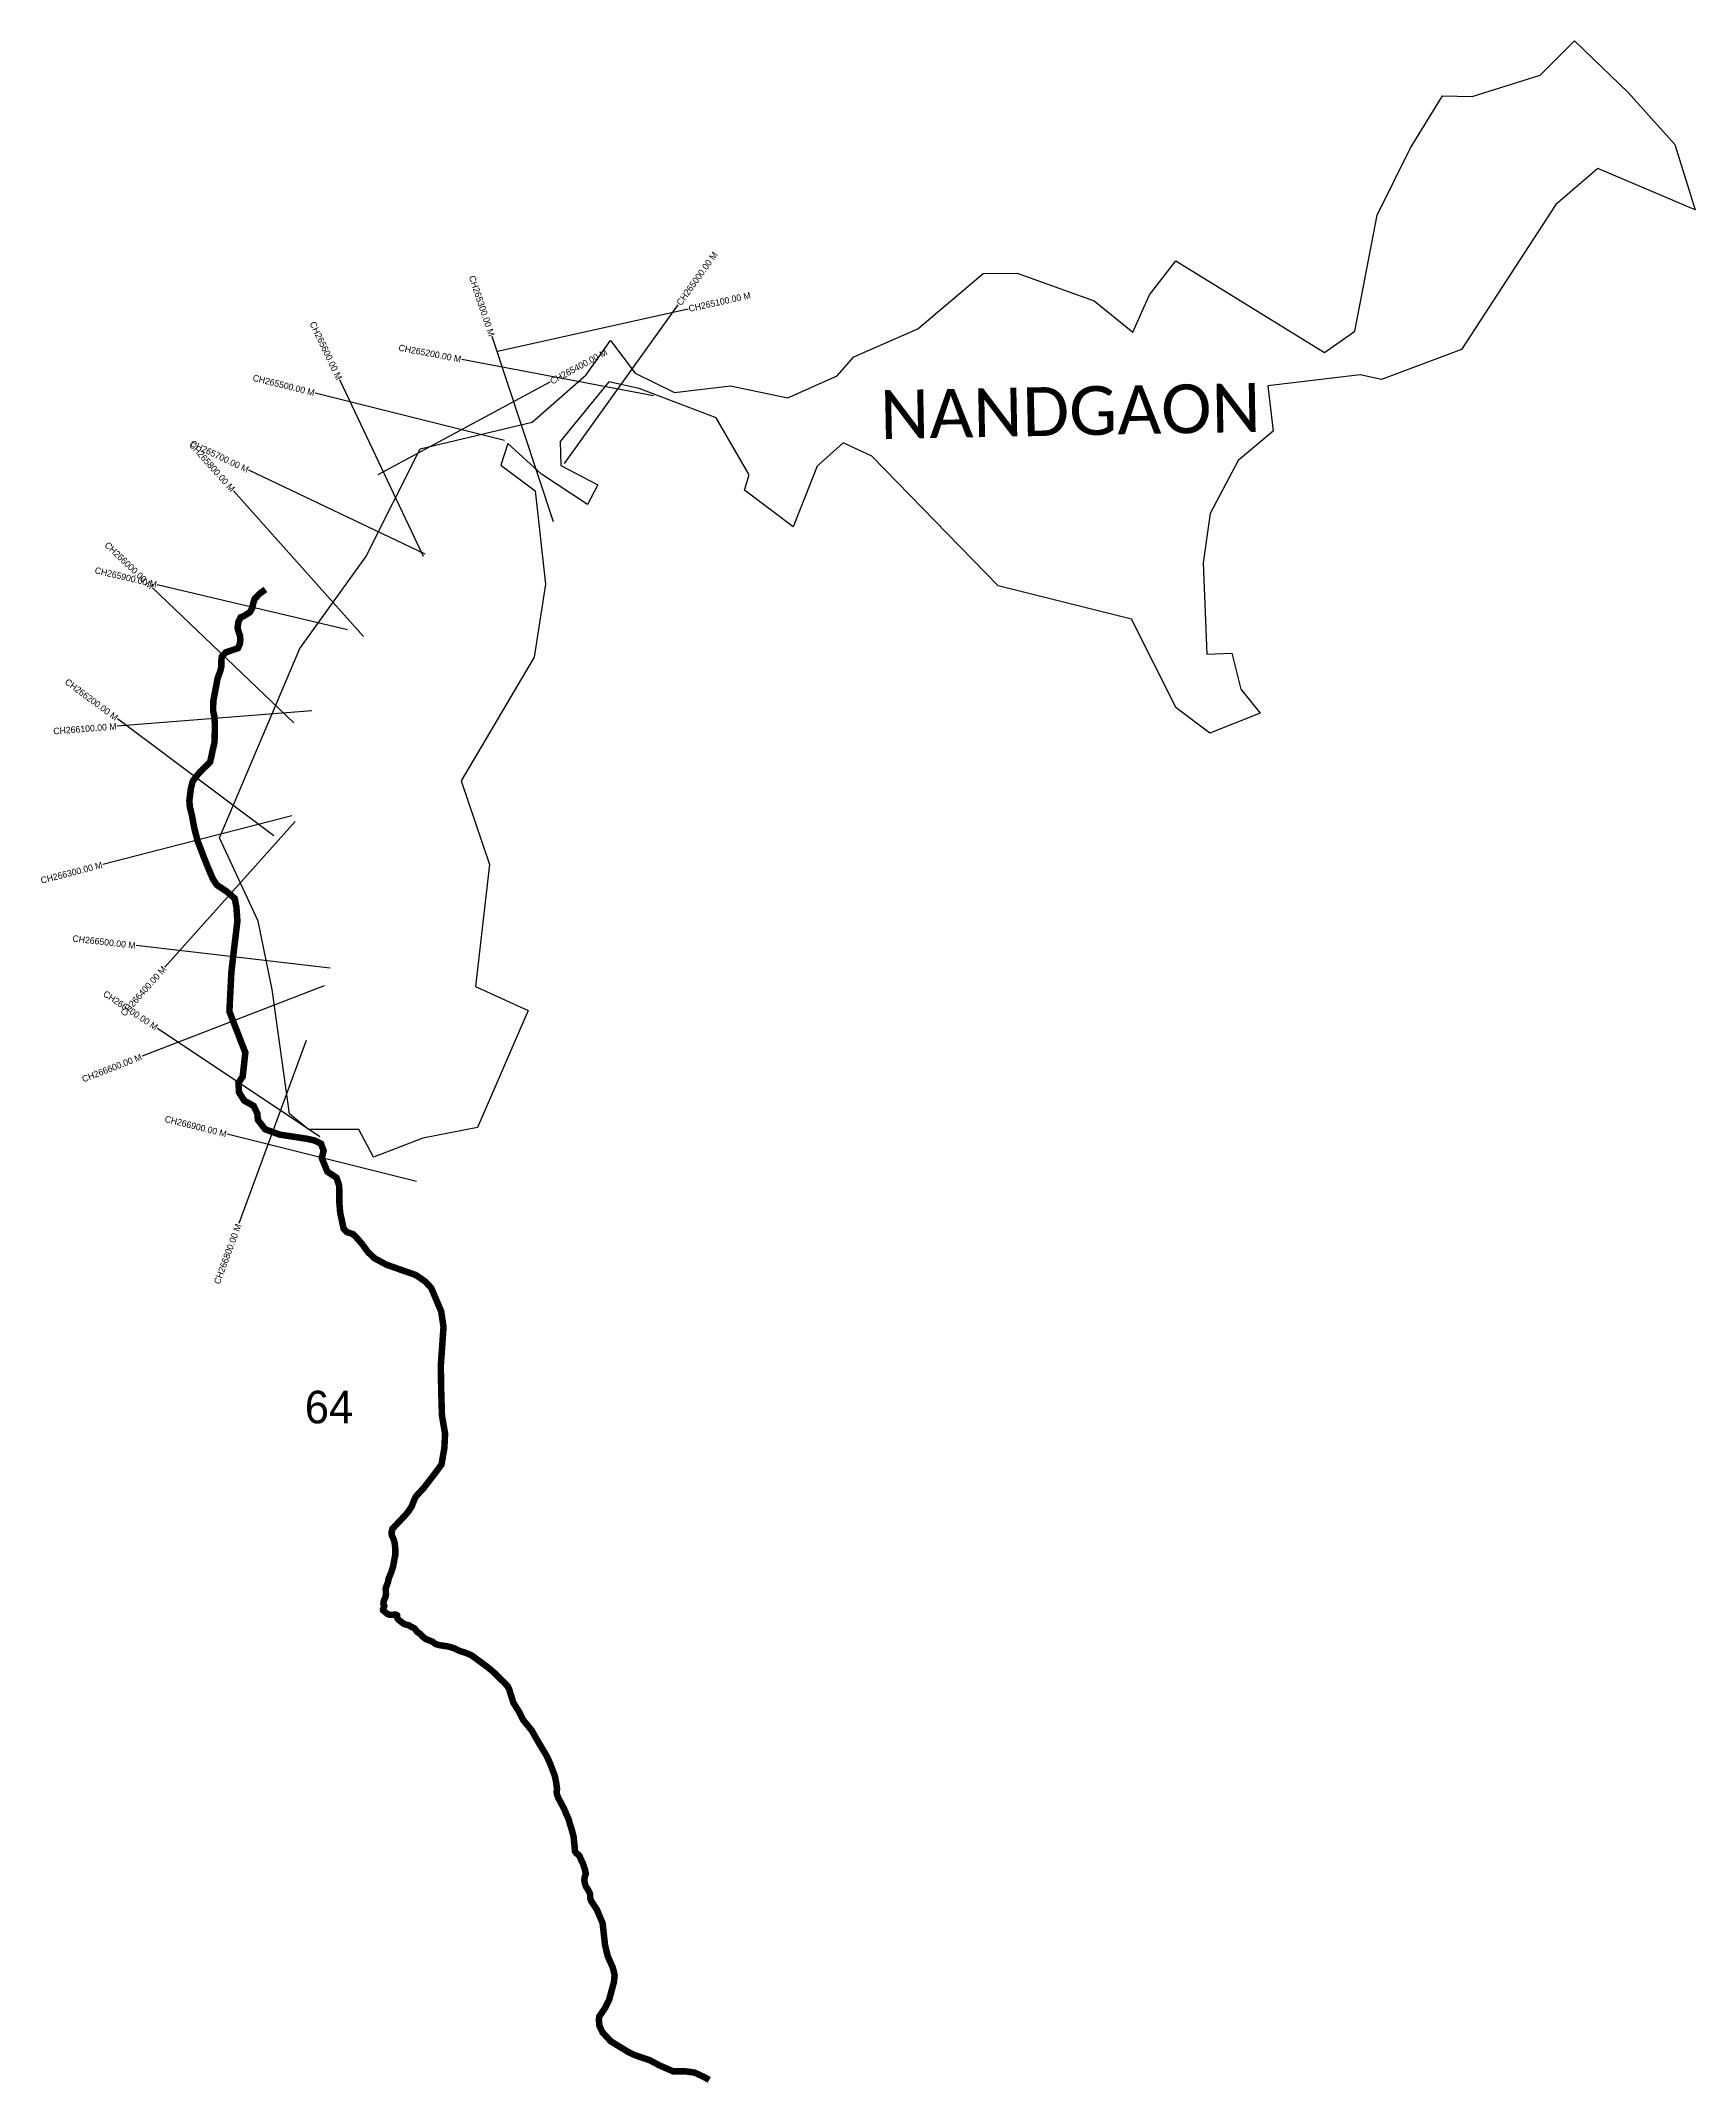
# Model space of a CAD drawing. Header units: metres. Extents: x 279107 to 281648, y 2029966 to 2033104.
import ezdxf
from ezdxf.enums import TextEntityAlignment as Align

# ---------------------------------------------------------------- set-up
doc = ezdxf.new("R2010")
doc.units = ezdxf.units.M
for name, color, linetype in [('CS', 134, 'Continuous'), ('CSMark', 6, 'Continuous'), ('UNPROTECTED', 10, 'Continuous'), ('village', 3, 'Continuous'), ('VILLAGE NAME', 250, 'Continuous')]:
    doc.layers.add(name, color=color, linetype=linetype)

msp = doc.modelspace()

# ---------------------------------------------------------------- linework, layer by layer
at = {"color": 6}
msp.add_lwpolyline([(281259.6, 2033019.2), (281305.6, 2033018.4)], dxfattribs=at)
at = {"layer": 'CS'}
for p, q in [((279808.1, 2032626.8), (280101, 2032691.9)), ((279910.9, 2032454.3), (280085.7, 2032698.1)), ((279894.4, 2032364.8), (279799.8, 2032649.4)), ((280047.9, 2032558.3), (279753.2, 2032614.3)), ((279819, 2032489.9), (279528, 2032562.7)), ((279694.5, 2032311.7), (279566, 2032582.8)), ((279625.1, 2032437.3), (279889.2, 2032579.7)), ((279697, 2032314.8), (279426.1, 2032443.9)), ((279602.4, 2032188.3), (279402.8, 2032412.3)), ((279495.2, 2032056.1), (279278.3, 2032263.5)), ((279577.6, 2032198.7), (279285.7, 2032268)), ((279523, 2032074.1), (279224, 2032050.7)), ((279464.8, 2031882.4), (279224.3, 2032061.8)), ((279492.5, 2031912.9), (279202, 2031838)), ((279497.3, 2031904.2), (279297.4, 2031680.5)), ((279551.2, 2031679.1), (279253.1, 2031713.5)), ((279542, 2031651.7), (279262.2, 2031543.5)), ((279535.5, 2031419.9), (279285.9, 2031586.4)), ((279514.5, 2031567.9), (279410.8, 2031286.4)), ((279683.9, 2031351), (279392.9, 2031423.8))]:
    msp.add_line(p, q, dxfattribs=at)
at = {"layer": 'UNPROTECTED', "const_width": 10, "flags": 128}
msp.add_lwpolyline([(279451.8, 2032260.8), (279443.1, 2032254.6), (279435.2, 2032246.4), (279433.2, 2032240.1), (279431.2, 2032231.7), (279427.8, 2032225.8), (279418.9, 2032220.1), (279413.6, 2032217.9), (279410.2, 2032210.8), (279408.9, 2032202), (279410.6, 2032195.5), (279412.8, 2032189.4), (279413.2, 2032183.7), (279412.5, 2032177.2), (279409.5, 2032170.5), (279391.1, 2032164.3), (279384.8, 2032157.7), (279384.1, 2032152.6), (279384.1, 2032142.8), (279382.6, 2032135.9), (279378.2, 2032124), (279376.6, 2032115.2), (279371.7, 2032089.5), (279371.4, 2032073.9), (279373.2, 2032066.4), (279373.9, 2032057.1), (279374.1, 2032046.8), (279373.5, 2032025.6), (279370.7, 2032013.7), (279368.5, 2032002.9), (279366.6, 2031995.2), (279356.4, 2031985.5), (279346.9, 2031975.3), (279340, 2031966), (279337.2, 2031955), (279334.9, 2031936.6), (279335.6, 2031927), (279338.8, 2031913.8), (279342.5, 2031894), (279347.5, 2031874.7), (279357.3, 2031849.1), (279363.1, 2031834.6), (279368.6, 2031821.5), (279371.6, 2031814.9), (279377.1, 2031806.8), (279393.2, 2031796), (279404.6, 2031785.9), (279407.2, 2031772.6), (279408.7, 2031750.9), (279403.9, 2031711.4), (279399.4, 2031672.4), (279396.4, 2031612.3), (279413.5, 2031568), (279420.9, 2031549.1), (279416.8, 2031512.3), (279410.3, 2031502.6), (279411.2, 2031488), (279419.1, 2031475.3), (279433.7, 2031467.2), (279439.3, 2031455.4), (279440.2, 2031445.7), (279451.3, 2031431.3), (279473.3, 2031423.2), (279516.1, 2031416.6), (279527.9, 2031413.9), (279537.2, 2031409.1), (279541.1, 2031398.4), (279538.3, 2031387.1), (279546.9, 2031366.1), (279561, 2031356.9), (279565.1, 2031344.2), (279565.3, 2031318.7), (279566.5, 2031303.4), (279569.6, 2031289.1), (279571.9, 2031278.5), (279576.9, 2031273.3), (279586, 2031270.3), (279590.6, 2031266.1), (279600.3, 2031254.9), (279609.2, 2031242.6), (279619.1, 2031233.2), (279637.4, 2031223.3), (279662.6, 2031214.4), (279682.7, 2031207.4), (279697.3, 2031197.3), (279706.5, 2031187.4), (279714.6, 2031168.2), (279721.8, 2031151.3), (279725.3, 2031127.2), (279723.1, 2031096.1), (279721.1, 2031067.8), (279721.8, 2031027.6), (279722.9, 2030991.5), (279727.7, 2030963.6), (279726.6, 2030941.5), (279722.2, 2030916.1), (279711.5, 2030901.6), (279703.2, 2030890.9), (279694.4, 2030879.5), (279687.5, 2030872.1), (279683.1, 2030867.3), (279679.9, 2030860.9), (279676.6, 2030852.2), (279672.1, 2030845.1), (279667.5, 2030839.4), (279660.5, 2030831.9), (279654, 2030825), (279646.9, 2030817.5), (279645.7, 2030813.1), (279645.8, 2030807.4), (279648.5, 2030801.7), (279650.2, 2030796.1), (279651.2, 2030787.1), (279651.2, 2030777.4), (279649.5, 2030768.6), (279647.8, 2030759.2), (279644.7, 2030749.6), (279641.1, 2030741.3), (279639.8, 2030734.6), (279637.4, 2030728.6), (279636.5, 2030725.9), (279636.7, 2030721.1), (279636.9, 2030717.1), (279636.3, 2030712.8), (279633.7, 2030707.1), (279632.9, 2030702.1), (279634.4, 2030698.7), (279633.2, 2030695.9), (279632.3, 2030693.6), (279632.6, 2030692), (279635.2, 2030689.8), (279638.7, 2030686.8), (279642.9, 2030685.1), (279647.8, 2030685.3), (279651.7, 2030685.5), (279652.9, 2030685.2), (279654, 2030684.4), (279654.2, 2030683.5), (279654.2, 2030682.2), (279654.2, 2030680.9), (279654.7, 2030679.4), (279656.5, 2030677.4), (279660.2, 2030674.5), (279664.3, 2030671.3), (279668.4, 2030669.9), (279671.1, 2030669.5), (279672.8, 2030668.8), (279675.7, 2030666.7), (279678.7, 2030665.5), (279681, 2030664.1), (279682.5, 2030662.2), (279683.9, 2030660.1), (279686.7, 2030657.6), (279690, 2030655.5), (279692.4, 2030652.6), (279697.6, 2030648.2), (279704.6, 2030645.4), (279708.8, 2030643.7), (279711, 2030641.8), (279714, 2030640), (279719.9, 2030638.4), (279728.1, 2030637.2), (279733.2, 2030636.4), (279741.8, 2030633.8), (279750.7, 2030629.4), (279760.2, 2030626.6), (279768.9, 2030622.6), (279774.5, 2030618.5), (279781.4, 2030613.4), (279793.2, 2030604.7), (279802.7, 2030596.7), (279818, 2030581.6), (279823.5, 2030576), (279826.2, 2030570.5), (279832.7, 2030549.9), (279841.5, 2030536), (279847.6, 2030523.8), (279861.1, 2030507), (279870.3, 2030490.7), (279883.9, 2030468), (279888.9, 2030457), (279896.2, 2030437.8), (279898.2, 2030428.4), (279899.7, 2030417.9), (279899.1, 2030413), (279899.6, 2030409.1), (279901.9, 2030403.3), (279906.1, 2030395.4), (279909.7, 2030388.7), (279911.6, 2030384.6), (279913.9, 2030378.9), (279917.5, 2030371), (279919.1, 2030365.2), (279922.7, 2030353.7), (279925.2, 2030343.8), (279926.5, 2030330.2), (279926.9, 2030326.2), (279926.9, 2030323.3), (279927.7, 2030320.9), (279929.3, 2030318.8), (279931.5, 2030317.3), (279934.2, 2030314.8), (279936.3, 2030309.3), (279939.3, 2030303.3), (279942.6, 2030293.6), (279943.9, 2030287.1), (279942.2, 2030282.4), (279941.6, 2030277.6), (279942.5, 2030272), (279943.9, 2030267.8), (279947.4, 2030262.7), (279949.8, 2030257.9), (279950.6, 2030254.7), (279950.7, 2030249.8), (279952.1, 2030245.4), (279956.7, 2030238.5), (279960.8, 2030232.4), (279969.7, 2030211.3), (279971.2, 2030197.7), (279973.4, 2030177.6), (279977.5, 2030160.8), (279985.5, 2030142.6), (279988.1, 2030131.6), (279987, 2030120.3), (279983.7, 2030108.6), (279979.7, 2030093.5), (279973.2, 2030080.8), (279968.2, 2030073.4), (279964.6, 2030068), (279963.9, 2030063.1), (279964.8, 2030053.6), (279969.7, 2030043.4), (279982.2, 2030029.9), (280008.9, 2030013.5), (280019.6, 2030008.4), (280041.8, 2030000.9), (280056.8, 2029992.9), (280077.7, 2029983.8), (280096.1, 2029983.8), (280110.9, 2029981.8), (280126.8, 2029974.4), (280133.4, 2029970.5)], dxfattribs=at)
at = {"layer": 'village', "color": 6}
for points in [[(281305.6, 2033018.4, 0), (281409.8, 2033051.2, 0), (281462.8, 2033103.8, 0), (281545.2, 2033024.3, 0), (281616.5, 2032944.4, 0), (281647.9, 2032844.1, 0), (281498.5, 2032907.5, 0), (281434.1, 2032852.3, 0), (281289.2, 2032629.8, 0), (281166, 2032583.6, 0), (281133.4, 2032590.7, 0), (280991.6, 2032573.9, 0), (280999.9, 2032504, 0), (280946.1, 2032458.9, 0), (280902.7, 2032377.7, 0), (280892.1, 2032301.8, 0), (280898, 2032161.3, 0), (280936.2, 2032163.1, 0), (280950.1, 2032107.7, 0), (280979.6, 2032070.6, 0), (280902.2, 2032040.1, 0), (280850.9, 2032079.1, 0), (280782.2, 2032215.3, 0), (280577.2, 2032266.2, 0), (280383.2, 2032465.5, 0), (280339.1, 2032486, 0), (280299.2, 2032450.2, 0), (280262.5, 2032356.9, 0), (280187.4, 2032413.5, 0), (280194.9, 2032437.1, 0)], [(280194.9, 2032437.1, 0), (280143.9, 2032524.4, 0), (280025.7, 2032569.5, 0), (279979.2, 2032580.1, 0), (279904.6, 2032488, 0), (279905.6, 2032451.3, 0), (279962.1, 2032421.4, 0), (279946.3, 2032391.5, 0), (279875.9, 2032437.9, 0), (279824, 2032485, 0), (279813.4, 2032451.8, 0), (279866, 2032412.4, 0), (279882.1, 2032269, 0), (279864.7, 2032156.7, 0), (279752.6, 2031966.8, 0), (279795.8, 2031838.4, 0), (279774.3, 2031650.7, 0), (279855.1, 2031613.7, 0), (279777.3, 2031434, 0), (279693.7, 2031417.7, 0), (279617.8, 2031388.4, 0), (279595, 2031430.9, 0), (279517.9, 2031430.9, 0), (279488.6, 2031455.2, 0), (279462.2, 2031645.9, 0), (279440.5, 2031750.9, 0), (279381.4, 2031879.4, 0), (279504.8, 2032169.9, 0), (279606, 2032310.8, 0), (279689.4, 2032477, 0), (279861.3, 2032517.9, 0), (279944.5, 2032590.5, 0), (279981.6, 2032643.2, 0), (280019.6, 2032593, 0), (280079.9, 2032563.3, 0), (280166.1, 2032573.7, 0), (280254.2, 2032555.1, 0), (280330.1, 2032589, 0), (280355.6, 2032618.5, 0), (280453.7, 2032661.4, 0), (280554.2, 2032746.2, 0), (280606.4, 2032746.8, 0), (280724.5, 2032704.1, 0), (280784, 2032656.2, 0), (280809.7, 2032713.5, 0), (280850, 2032765.6, 0), (281078.3, 2032624.7, 0), (281125.2, 2032657.9, 0), (281159.6, 2032836, 0), (281210.2, 2032938.4, 0), (281259.6, 2033019.2, 0)]]:
    msp.add_polyline3d(points, dxfattribs=at)

# ---------------------------------------------------------------- texts
at = {"insert": (279512.2, 2031029.5), "char_height": 50, "attachment_point": 1}
msp.add_mtext_dynamic_manual_height_columns('64', width=70.183, gutter_width=1, heights=[0], dxfattribs=at)
at = {"layer": 'CSMark'}
for s, rotation, p in [('CH265000.00 M', 54.3507, (280086.3, 2032698.9)), ('CH265100.00 M', 12.5378, (280101.9, 2032692.1)), ('CH265400.00 M', 28.322, (279890, 2032580.1))]:
    msp.add_text(s, height=10, rotation=rotation, dxfattribs=at).set_placement(p, align=Align.MIDDLE_LEFT)
for s, rotation, p in [('CH265300.00 M', 288.3914, (279799.5, 2032650.4)), ('CH265600.00 M', 295.3576, (279565.5, 2032583.7)), ('CH265200.00 M', 349.2334, (279752.2, 2032614.5)), ('CH265500.00 M', 345.9561, (279527, 2032562.9)), ('CH265800.00 M', 311.6943, (279402.1, 2032413.1)), ('CH265700.00 M', 334.5252, (279425.2, 2032444.3)), ('CH266000.00 M', 316.2888, (279277.6, 2032264.1)), ('CH265900.00 M', 346.6446, (279284.7, 2032268.2)), ('CH266200.00 M', 323.2632, (279223.5, 2032062.4)), ('CH266100.00 M', 4.4704, (279223, 2032050.6)), ('CH266300.00 M', 14.4502, (279201, 2031837.8)), ('CH266500.00 M', 353.4234, (279252.2, 2031713.6)), ('CH266400.00 M', 48.2001, (279296.7, 2031679.8)), ('CH266700.00 M', 326.2949, (279285.1, 2031587)), ('CH266600.00 M', 21.1571, (279261.3, 2031543.1)), ('CH266900.00 M', 345.9481, (279391.9, 2031424)), ('CH266800.00 M', 69.7857, (279410.5, 2031285.4))]:
    msp.add_text(s, height=10, rotation=rotation, dxfattribs=at).set_placement(p, align=Align.MIDDLE_RIGHT)
at = {"layer": 'VILLAGE NAME', "insert": (280395.1, 2032566.9), "char_height": 75, "width": 902.068, "attachment_point": 1, "rotation": 1.1028}
msp.add_mtext('{\\fCalibri|b0|i0|c0|p34;NANDGAON}', dxfattribs=at)

doc.saveas('drawing.dxf')
